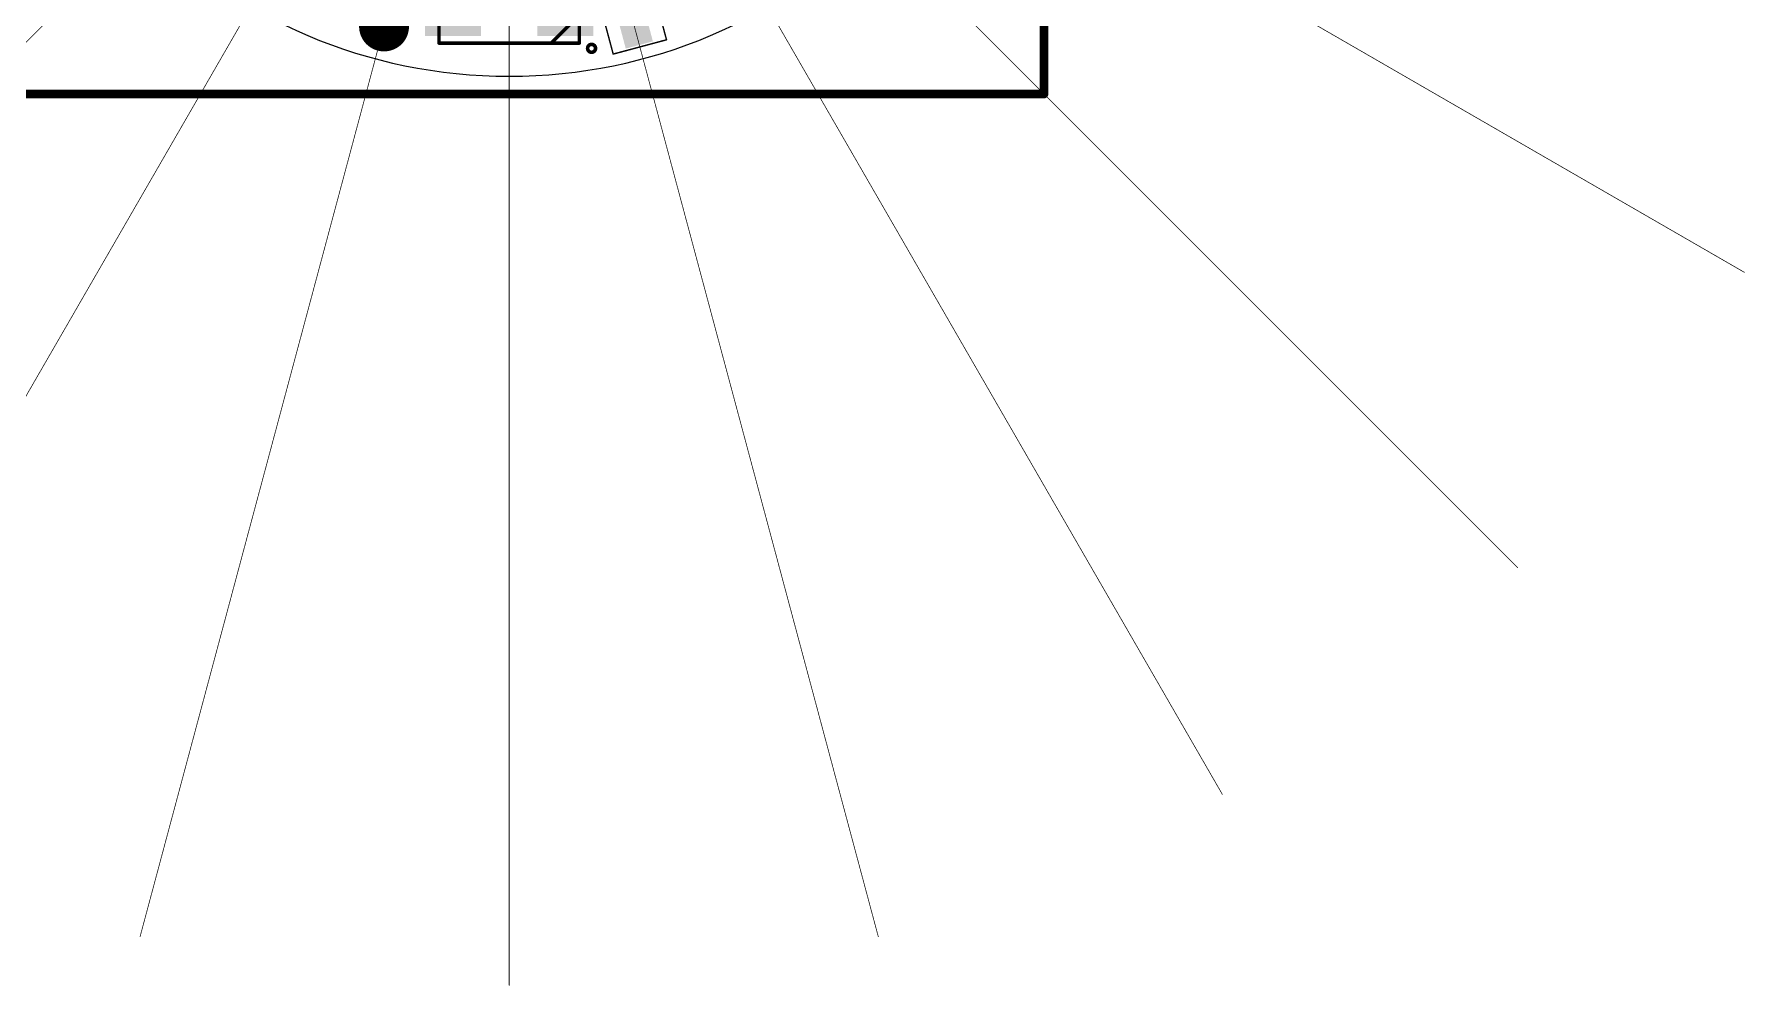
# Model space of a CAD drawing. Extents: x -51 to 51, y -51 to 51.
# Drawn here: x -16.9 to 44, y -50.8 to -16.9 of the extents above; entities that cross this region are included whole.
import ezdxf

# ---------------------------------------------------------------- set-up
doc = ezdxf.new("R2010")
doc.units = 0
for name, color, linetype in [('1', 14, 'CONTINUOUS'), ('16', 174, 'CONTINUOUS'), ('17', 94, 'CONTINUOUS'), ('20', 178, 'CONTINUOUS'), ('21', 251, 'CONTINUOUS'), ('39', 14, 'CONTINUOUS'), ('49', 251, 'CONTINUOUS')]:
    doc.layers.add(name, color=color, linetype=linetype)

# ---------------------------------------------------------------- blocks, each defined once
blk = doc.blocks.new('RECT')
blk.add_solid([(-0.5, -0.5), (0.5, -0.5), (-0.5, 0.5), (0.5, 0.5)])
blk = doc.blocks.new('ROUNDP')
at = {"const_width": 0.5}
blk.add_lwpolyline([(0, -0.25, 1), (0, 0.25, 1), (0, -0.25)], format="xyb", dxfattribs=at)

msp = doc.modelspace()

# ---------------------------------------------------------------- linework, layer by layer
at = {"layer": '1', "const_width": 0.2667}
for points in [[(19.05, 19.05), (19.05, -19.05)], [(19.05, -19.05), (-19.05, -19.05)]]:
    msp.add_lwpolyline(points, dxfattribs=at)
at = {"layer": '1', "const_width": 0.1333}
for points in [[(18.9833, -19.05, 1), (19.1167, -19.05)], [(19.05, -19.1167, 1), (19.05, -18.9833)]]:
    msp.add_lwpolyline(points, format="xyb", dxfattribs=at)
at = {"layer": '16', "const_width": 0.3048}
for points in [[(19.05, 19.05), (19.05, -19.05)], [(19.05, -19.05), (-19.05, -19.05)]]:
    msp.add_lwpolyline(points, dxfattribs=at)
at = {"layer": '16', "const_width": 0.1524}
for points in [[(18.9738, -19.05, 1), (19.1262, -19.05)], [(19.05, -19.1262, 1), (19.05, -18.9738)]]:
    msp.add_lwpolyline(points, format="xyb", dxfattribs=at)
at = {"layer": '20'}
for points in [[(-18.415, 0, 0.4142), (0, -18.415)], [(0, -18.415, 0.4142), (18.415, 0)]]:
    msp.add_lwpolyline(points, format="xyb", dxfattribs=at)
msp.add_lwpolyline([(0, -18.415, 1), (0, -18.415)], format="xyb", close=True, dxfattribs=at)
msp.add_lwpolyline([(0, -18.415, 1), (0, -18.415)], format="xyb", close=True, dxfattribs=at)
at = {"layer": '21', "const_width": 0.127}
for points in [[(-2.5, -17.232), (-2.5, -12.232)], [(1.5, -17.232), (2.5, -16.232)], [(2.5, -16.232), (2.5, -17.232)], [(1.5, -17.232), (-2.5, -17.232)], [(2.5, -17.232), (1.5, -17.232)]]:
    msp.add_lwpolyline(points, dxfattribs=at)
at = {"layer": '21'}
for points, const_width in [([(-2.5318, -17.232, 1), (-2.4682, -17.232)], 0.0635), ([(-2.5, -17.2003, 1), (-2.5, -17.2637)], 0.0635), ([(1.4775, -17.2095, 1), (1.5225, -17.2545)], 0.0635), ([(1.5, -17.2003, 1), (1.5, -17.2637)], 0.0635), ([(1.5, -17.2637, 1), (1.5, -17.2003)], 0.0635), ([(2.4682, -17.232, 1), (2.5318, -17.232)], 0.0635), ([(2.5, -17.2637, 1), (2.5, -17.2003)], 0.0635), ([(2.934, -17.5614, 1), (2.934, -17.2786, 1), (2.934, -17.5614)], 0.127)]:
    msp.add_lwpolyline(points, format="xyb", dxfattribs=dict(at, const_width=const_width))
at = {"layer": '39', "const_width": 0.0508}
for points in [[(4.8413, -14.2702), (5.6038, -17.1158)], [(3.7048, -17.6246), (2.9423, -14.779)], [(5.6038, -17.1158), (3.7048, -17.6246)]]:
    msp.add_lwpolyline(points, dxfattribs=at)
at = {"layer": '39', "const_width": 0.0254}
for points in [[(3.7015, -17.6123, 1), (3.7081, -17.6369)], [(3.6925, -17.6279, 1), (3.717, -17.6213)], [(5.5915, -17.1191, 1), (5.6161, -17.1125)], [(5.6071, -17.128, 1), (5.6005, -17.1035)]]:
    msp.add_lwpolyline(points, format="xyb", dxfattribs=at)
at = {"layer": '49', "const_width": 0.0254}
for points in [[(0, -50.8), (0, 50.8)], [(13.148, -49.069), (-13.148, 49.069)], [(13.148, 49.069), (-13.148, -49.069)], [(25.4, -43.9941), (-25.4, 43.9941)], [(25.4, 43.9941), (-25.4, -43.9941)], [(35.921, -35.921), (-35.921, 35.921)], [(35.921, 35.921), (-35.921, -35.921)], [(43.9941, -25.4), (-43.9941, 25.4)]]:
    msp.add_lwpolyline(points, dxfattribs=at)
at = {"layer": '49', "const_width": 0.0127}
for points in [[(43.9909, -25.4055, 1), (43.9973, -25.3945)], [(35.9165, -35.9255, 1), (35.9255, -35.9165)], [(25.3945, -43.9973, 1), (25.4055, -43.9909)], [(-13.1541, -49.0674, 1), (-13.1419, -49.0707)], [(13.1419, -49.0707, 1), (13.1541, -49.0674)], [(-0.0064, -50.8, 1), (0.0064, -50.8)]]:
    msp.add_lwpolyline(points, format="xyb", dxfattribs=at)

# ---------------------------------------------------------------- block references
at = {"layer": '1', "xscale": 2, "yscale": 1.1}
for p in [(-2, -16.432), (2, -16.432)]:
    msp.add_blockref('RECT', p, dxfattribs=at)
at = {"layer": '1', "xscale": 1.1, "rotation": 285}
msp.add_blockref('RECT', (4.493, -16.7684), dxfattribs=at)
at = {"layer": '17', "xscale": 1.778, "yscale": 1.778}
msp.add_blockref('ROUNDP', (-4.4569, -16.6412), dxfattribs=at)
msp.add_blockref('ROUNDP', (-4.4569, -16.6412), dxfattribs=at)

doc.saveas('drawing.dxf')
